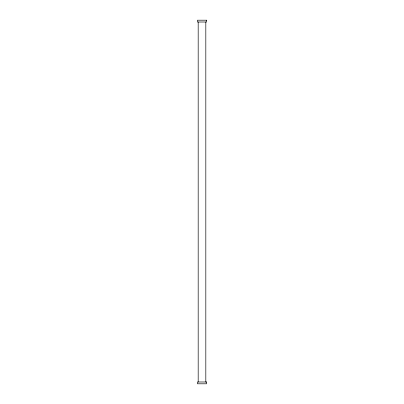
<?xml version="1.0" encoding="UTF-8"?>
<svg xmlns="http://www.w3.org/2000/svg" width="404" height="404" viewBox="0 0 404 404"><rect width="100%" height="100%" fill="white"/><g stroke="black" fill="none" stroke-linecap="round" stroke-linejoin="round"><path stroke-width="0.61" d="M205.818 22.013L205.818 381.987M198.182 22.013L198.182 381.987M206.53 20.2L197.47 20.2L197.47 22.013L206.53 22.013L206.53 20.2M206.53 381.987L197.47 381.987L197.47 383.8L206.53 383.8L206.53 381.987"/></g></svg>
